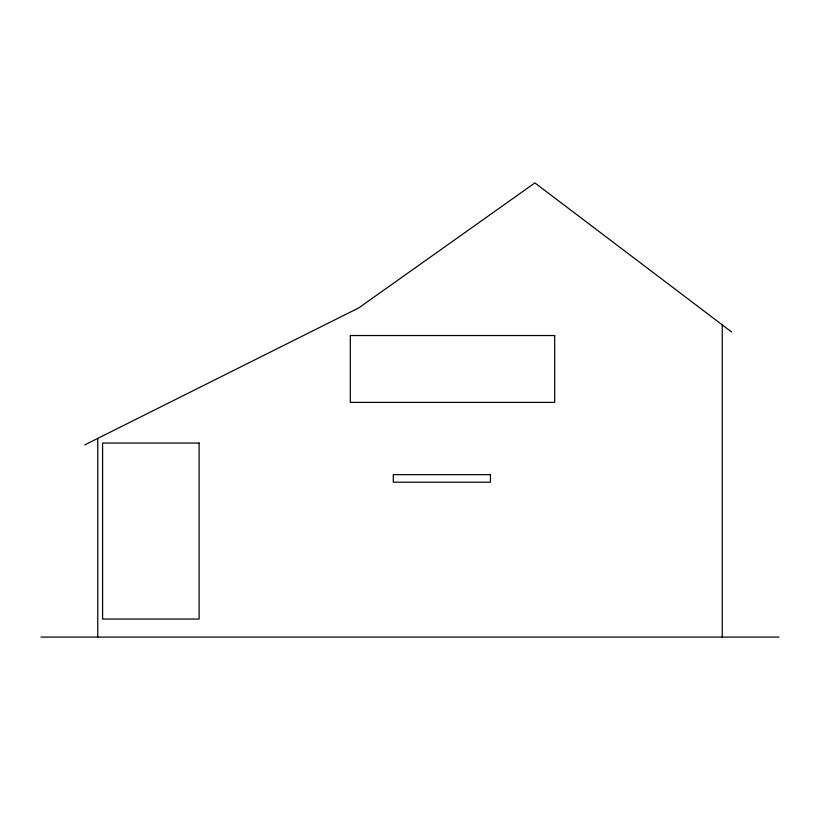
<?xml version="1.0" encoding="UTF-8"?>
<svg xmlns="http://www.w3.org/2000/svg" width="820" height="820" viewBox="0 0 820 820"><rect width="100%" height="100%" fill="white"/><g stroke="black" fill="none" stroke-linecap="round" stroke-linejoin="round"><path stroke-width="1.23" d="M84.716 444.911L358.904 307.818L534.896 182.921L731.594 331.946M41 637.078L779 637.078M722.235 324.843L722.235 637.078M97.764 438.382L97.764 637.078M554.679 335.534L350.304 335.534L350.304 402.394L554.679 402.394L554.679 335.534M199.106 443.056L102.592 443.056L102.592 619.049L199.106 619.049L199.106 443.056M490.432 474.636L393.292 474.636L393.292 482.201L490.432 482.201L490.432 474.636"/></g></svg>
